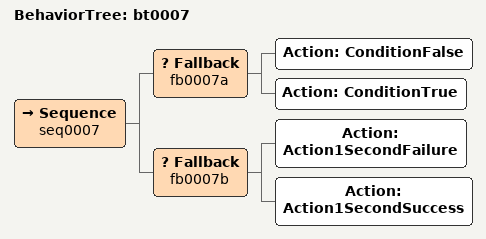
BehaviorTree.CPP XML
<root>

  <BehaviorTree ID="bt0007">
    <Sequence name="seq0007">
      <Fallback name="fb0007a">
        <Action ID="ConditionFalse" />
        <Action ID="ConditionTrue" />
      </Fallback>
      <Fallback name="fb0007b">
        <Action ID="Action1SecondFailure" />
        <Action ID="Action1SecondSuccess" />
      </Fallback>
    </Sequence>
  </BehaviorTree>

</root>
